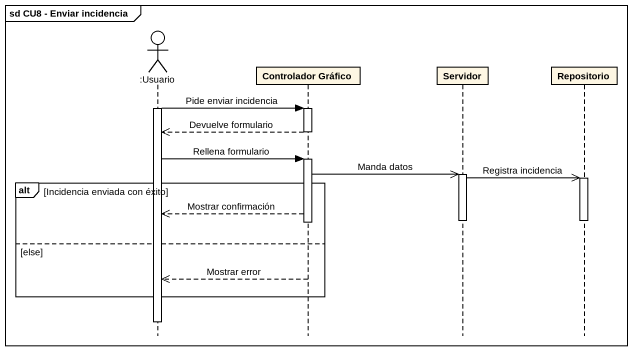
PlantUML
@startuml
mainframe sd CU8 - Enviar incidencia
hide footbox
actor ":Usuario" as Usuario
participant "Controlador Gráfico" as Controlador_Gráfico
participant Servidor
participant Repositorio

activate Usuario
Usuario -> Controlador_Gráfico : Pide enviar incidencia
activate Controlador_Gráfico
Controlador_Gráfico -->> Usuario : Devuelve formulario
deactivate Controlador_Gráfico
Usuario -> Controlador_Gráfico : Rellena formulario
activate Controlador_Gráfico
Controlador_Gráfico ->> Servidor : Manda datos
activate Servidor
Servidor ->> Repositorio : Registra incidencia
activate Repositorio
alt Incidencia enviada con éxito
  Controlador_Gráfico -->> Usuario : Mostrar confirmación
  deactivate Servidor
  deactivate Repositorio
  deactivate Controlador_Gráfico
else else
  Controlador_Gráfico -->> Usuario : Mostrar error
end
deactivate Usuario
@enduml
